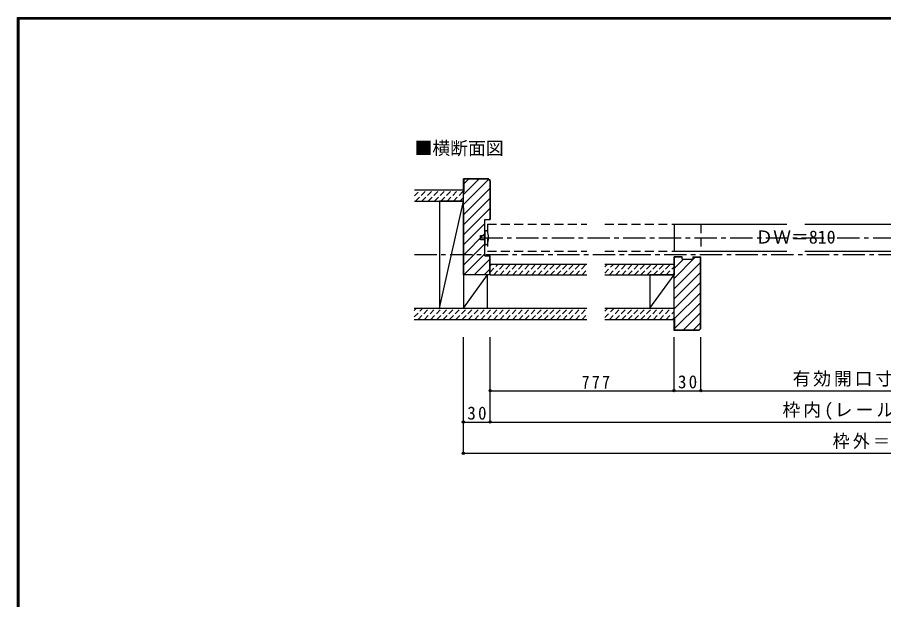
# Model space of a CAD drawing. Units: millimetres at full size, sheet at 1:5. Extents: x -973 to 977, y -718 to 696.
# Drawn here: x -973 to -2, y 44 to 696 of the extents above; entities that cross this region are included whole.
import ezdxf
from ezdxf.enums import TextEntityAlignment as Align

# ---------------------------------------------------------------- set-up
doc = ezdxf.new("R2010")
doc.units = ezdxf.units.MM
doc.header["$LTSCALE"] = 5
doc.header["$PDMODE"] = 32
doc.header["$PDSIZE"] = 2.5
for name, pattern in [('CHAIN1', [8, 5, -1, 1, -1]), ('DASHED1', [1.8, 1.2, -0.6]), ('DASHED2', [3, 2, -1])]:
    doc.linetypes.add(name, pattern=pattern)
for name, color, linetype in [('0-1_通り芯', 4, 'CHAIN1'), ('0-2_柱', 7, 'Continuous'), ('0-3_仕上げ', 2, 'Continuous'), ('0-4_枠', 3, 'Continuous'), ('0-6_扉', 2, 'Continuous'), ('0-7_金物', 7, 'Continuous'), ('0-A_文字', 3, 'Continuous'), ('0-B_寸法', 7, 'Continuous'), ('0-C_ハッチ', 4, 'DASHED1'), ('F-1_枠', 6, 'Continuous')]:
    doc.layers.add(name, color=color, linetype=linetype)
doc.styles.add('ＭＳ ゴシック', font='')
doc.styles.get('ＭＳ ゴシック').set_extended_font_data('MS Gothic')

msp = doc.modelspace()

# ---------------------------------------------------------------- linework, layer by layer
at = {"layer": '0-1_通り芯'}
msp.add_line((-528.39, 430), (531.71, 430), dxfattribs=at)
at = {"layer": '0-2_柱'}
for p, q in [((-473.404, 490), (-500.404, 490)), ((-500.404, 490), (-500.404, 370)), ((-473.404, 482.5), (-473.404, 370)), ((-446.404, 407.5), (-473.404, 407.5)), ((-446.404, 370), (-446.404, 407.5)), ((-264.375, 407.5), (-264.375, 370)), ((-264.375, 370), (-237.375, 370))]:
    msp.add_line(p, q, dxfattribs=at)
for points in [[(-237.375, 377.5), (-237.375, 407.5), (-264.375, 407.5)], [(-500.404, 370), (-473.404, 370), (-446.404, 370)]]:
    msp.add_lwpolyline(points, dxfattribs=at)
at = {"layer": '0-3_仕上げ'}
for p, q in [((-528.39, 502.5), (-473.404, 502.5)), ((-473.404, 490), (-473.404, 502.5)), ((-528.39, 490), (-473.404, 490)), ((-443.404, 419.5), (-334.96, 419.5)), ((-314.96, 419.5), (-237.375, 419.5)), ((-237.375, 419.5), (-237.375, 407.5)), ((-443.404, 407.5), (-334.96, 407.5)), ((-314.96, 407.5), (-237.375, 407.5)), ((-528.475, 370), (-334.96, 370)), ((-314.96, 370), (-237.375, 370)), ((-237.375, 357.5), (-237.375, 370)), ((-528.495, 357.5), (-334.96, 357.5)), ((-314.96, 357.5), (-237.375, 357.5))]:
    msp.add_line(p, q, dxfattribs=at)
at = {"layer": '0-4_枠'}
for p, q in [((-445.525, 515), (-473.404, 515)), ((-473.404, 407.5), (-473.404, 515)), ((-443.404, 512.879), (-445.525, 515)), ((-472.904, 514.5), (-472.904, 500)), ((-443.904, 512.672), (-443.904, 469.5)), ((-443.404, 512.879), (-443.404, 469.5)), ((-473.404, 500), (-472.904, 500)), ((-449.404, 469.5), (-443.404, 469.5)), ((-449.404, 428.5), (-449.404, 469.5)), ((-449.404, 428.5), (-443.404, 428.5)), ((-443.904, 407.5), (-443.904, 428.5)), ((-443.404, 407.5), (-443.404, 428.5)), ((-228.375, 427.5), (-237.375, 427.5)), ((-237.375, 345), (-237.375, 427.5)), ((-228.375, 425), (-228.375, 427.5)), ((-216.375, 427.5), (-216.375, 425)), ((-216.375, 427.5), (-207.375, 427.5)), ((-207.375, 347.121), (-207.375, 427.5)), ((-472.904, 422.5), (-473.404, 422.5)), ((-472.904, 407.5), (-472.904, 422.5)), ((-228.375, 427), (-236.875, 427)), ((-236.875, 412.5), (-236.875, 427)), ((-228.375, 425), (-216.375, 425)), ((-216.375, 427), (-207.875, 427)), ((-207.875, 347.328), (-207.875, 427)), ((-237.375, 412.5), (-236.875, 412.5)), ((-443.404, 407.5), (-473.404, 407.5)), ((-237.375, 360), (-236.875, 360)), ((-236.875, 360), (-236.875, 345.5))]:
    msp.add_line(p, q, dxfattribs=at)
for points in [[(-443.904, 512.672), (-445.732, 514.5), (-472.904, 514.5)], [(-207.375, 347.121), (-209.497, 345), (-237.375, 345)], [(-207.875, 347.328), (-209.704, 345.5), (-236.875, 345.5)]]:
    msp.add_lwpolyline(points, dxfattribs=at)
at = {"layer": '0-6_扉', "linetype": 'DASHED2'}
for p, q in [((-446.404, 464), (-446.404, 434)), ((-446.404, 464), (-334.96, 464)), ((-314.96, 464), (-207.375, 464)), ((-207.375, 464), (-207.375, 434)), ((-446.404, 434), (-334.96, 434)), ((-314.96, 434), (-207.375, 434))]:
    msp.add_line(p, q, dxfattribs=at)
at = {"layer": '0-6_扉', "color": 6}
for p, q in [((-237.375, 464), (-237.375, 434)), ((-237.375, 464), (-110.96, 464)), ((-90.96, 464), (96.207, 464)), ((-237.375, 434), (-110.96, 434)), ((-90.96, 434), (96.207, 434))]:
    msp.add_line(p, q, dxfattribs=at)
at = {"layer": '0-7_金物'}
for p, q in [((-449.404, 456.5), (-449.404, 441.5)), ((-446.404, 456.5), (-449.404, 456.5)), ((-454.404, 451.5), (-449.404, 451.5)), ((-454.404, 446.5), (-454.404, 451.5)), ((-449.404, 446.5), (-454.404, 446.5)), ((-449.404, 441.5), (-446.404, 441.5))]:
    msp.add_line(p, q, dxfattribs=at)
msp.add_arc((-474.029, 449), 28.625, 344.81071, 15.18929, dxfattribs=at)
at = {"layer": '0-B_寸法'}
for p, q in [((-500.404, 370), (-473.404, 490)), ((-473.404, 370), (-446.404, 407.5)), ((-264.375, 370), (-237.375, 407.5))]:
    msp.add_line(p, q, dxfattribs=at)
at = {"layer": '0-B_寸法', "color": 4, "linetype": 'CHAIN1'}
msp.add_line((-454.404, 449), (457.71, 449), dxfattribs=at)
at = {"layer": '0-B_寸法', "color": 4}
for p, q in [((-473.404, 207.5), (-473.404, 337.5)), ((-443.404, 242.5), (-443.404, 337.5)), ((-237.375, 277.5), (-237.375, 337.5)), ((-207.375, 277.5), (-207.375, 337.5)), ((-443.404, 277.5), (-237.375, 277.5)), ((-237.375, 277.5), (-207.375, 277.5)), ((-207.375, 277.5), (210.681, 277.5)), ((-473.404, 242.5), (-443.404, 242.5)), ((-443.404, 242.5), (446.71, 242.5)), ((-473.404, 207.5), (476.71, 207.5))]:
    msp.add_line(p, q, dxfattribs=at)
at = {"layer": '0-B_寸法'}
for p in [(-443.404, 277.5), (-237.375, 277.5), (-207.375, 277.5), (-473.404, 242.5), (-443.404, 242.5), (-473.404, 207.5)]:
    msp.add_point(p, dxfattribs=at)
at = {"layer": '0-C_ハッチ', "linetype": 'Continuous'}
for p, q in [((-456.29, 514.5), (-473.404, 497.386)), ((-445.354, 514.122), (-473.404, 486.072)), ((-467.604, 514.5), (-472.904, 509.2)), ((-443.904, 504.259), (-473.404, 474.759)), ((-443.904, 492.945), (-473.404, 463.445)), ((-443.904, 481.631), (-473.404, 452.131)), ((-443.904, 470.318), (-444.721, 469.5)), ((-449.404, 464.818), (-473.404, 440.818)), ((-449.404, 453.504), (-473.404, 429.504)), ((-449.404, 442.19), (-472.904, 418.69)), ((-449.404, 430.877), (-472.78, 407.5)), ((-443.904, 425.063), (-461.467, 407.5)), ((-213.527, 427), (-237.375, 403.152)), ((-207.875, 421.338), (-237.375, 391.838)), ((-236.154, 427), (-236.875, 426.279)), ((-226.841, 425), (-236.875, 414.965)), ((-443.904, 413.749), (-450.153, 407.5)), ((-207.875, 410.024), (-237.375, 380.524)), ((-207.875, 398.711), (-237.375, 369.211)), ((-207.875, 387.397), (-236.875, 358.397)), ((-207.875, 376.083), (-236.875, 347.083)), ((-207.875, 364.769), (-227.145, 345.5)), ((-207.875, 353.456), (-215.831, 345.5))]:
    msp.add_line(p, q, dxfattribs=at)
at = {"layer": '0-C_ハッチ'}
for p, q in [((-528.295, 495.74), (-521.535, 502.5)), ((-526.964, 490), (-514.464, 502.5)), ((-519.893, 490), (-507.393, 502.5)), ((-512.822, 490), (-500.322, 502.5)), ((-505.751, 490), (-493.251, 502.5)), ((-498.679, 490), (-486.179, 502.5)), ((-491.608, 490), (-479.108, 502.5)), ((-484.537, 490), (-473.404, 501.134)), ((-477.466, 490), (-473.404, 494.062)), ((-443.404, 417.568), (-441.471, 419.5)), ((-443.404, 410.497), (-434.4, 419.5)), ((-439.329, 407.5), (-427.329, 419.5)), ((-432.258, 407.5), (-420.258, 419.5)), ((-425.187, 407.5), (-413.187, 419.5)), ((-418.116, 407.5), (-406.116, 419.5)), ((-411.045, 407.5), (-399.045, 419.5)), ((-403.974, 407.5), (-391.974, 419.5)), ((-396.903, 407.5), (-384.903, 419.5)), ((-389.832, 407.5), (-377.832, 419.5)), ((-382.761, 407.5), (-370.761, 419.5)), ((-375.69, 407.5), (-363.69, 419.5)), ((-368.619, 407.5), (-356.619, 419.5)), ((-361.547, 407.5), (-349.547, 419.5)), ((-354.476, 407.5), (-342.476, 419.5)), ((-347.405, 407.5), (-335.405, 419.5)), ((-314.96, 416.502), (-311.962, 419.5)), ((-314.96, 409.431), (-304.891, 419.5)), ((-309.82, 407.5), (-297.82, 419.5)), ((-302.749, 407.5), (-290.749, 419.5)), ((-295.678, 407.5), (-283.678, 419.5)), ((-288.607, 407.5), (-276.607, 419.5)), ((-281.536, 407.5), (-269.536, 419.5)), ((-274.465, 407.5), (-262.465, 419.5)), ((-267.393, 407.5), (-255.393, 419.5)), ((-260.322, 407.5), (-248.322, 419.5)), ((-253.251, 407.5), (-241.251, 419.5)), ((-340.334, 407.5), (-334.96, 412.874)), ((-246.18, 407.5), (-237.375, 416.305)), ((-239.109, 407.5), (-237.375, 409.234)), ((-528.491, 360.336), (-518.827, 370)), ((-528.479, 367.418), (-525.898, 370)), ((-524.256, 357.5), (-511.756, 370)), ((-517.185, 357.5), (-504.685, 370)), ((-510.113, 357.5), (-497.613, 370)), ((-503.042, 357.5), (-490.542, 370)), ((-495.971, 357.5), (-483.471, 370)), ((-488.9, 357.5), (-476.4, 370)), ((-481.829, 357.5), (-469.329, 370)), ((-474.758, 357.5), (-462.258, 370)), ((-467.687, 357.5), (-455.187, 370)), ((-460.616, 357.5), (-448.116, 370)), ((-453.545, 357.5), (-441.045, 370)), ((-446.474, 357.5), (-433.974, 370)), ((-439.403, 357.5), (-426.903, 370)), ((-432.332, 357.5), (-419.832, 370)), ((-425.261, 357.5), (-412.761, 370)), ((-418.19, 357.5), (-405.69, 370)), ((-411.119, 357.5), (-398.619, 370)), ((-404.047, 357.5), (-391.547, 370)), ((-396.976, 357.5), (-384.476, 370)), ((-389.905, 357.5), (-377.405, 370)), ((-382.834, 357.5), (-370.334, 370)), ((-375.763, 357.5), (-363.263, 370)), ((-368.692, 357.5), (-356.192, 370)), ((-361.621, 357.5), (-349.121, 370)), ((-354.55, 357.5), (-342.05, 370)), ((-347.479, 357.5), (-334.979, 370)), ((-314.96, 366.575), (-312.036, 369.5)), ((-314.96, 359.504), (-304.965, 369.5)), ((-309.893, 357.5), (-297.893, 369.5)), ((-302.822, 357.5), (-290.822, 369.5)), ((-295.751, 357.5), (-283.251, 370)), ((-288.68, 357.5), (-276.18, 370)), ((-281.609, 357.5), (-269.109, 370)), ((-274.538, 357.5), (-262.038, 370)), ((-267.467, 357.5), (-254.967, 370)), ((-260.396, 357.5), (-247.896, 370)), ((-253.325, 357.5), (-240.825, 370)), ((-340.408, 357.5), (-334.96, 362.948)), ((-246.254, 357.5), (-237.375, 366.378)), ((-239.183, 357.5), (-237.375, 359.307))]:
    msp.add_line(p, q, dxfattribs=at)
at = {"layer": 'F-1_枠'}
for p, q in [((-973.347, 695.833), (-973.347, -700.833)), ((-973.347, 695.833), (976.653, 695.833)), ((-973.347, 695), (976.653, 695)), ((-973.347, 694.167), (976.653, 694.167)), ((-972.514, 695.833), (-972.514, -700.833)), ((-971.68, 695.833), (-971.68, -700.833))]:
    msp.add_line(p, q, dxfattribs=at)

# ---------------------------------------------------------------- texts
at = {"layer": '0-A_文字', "color": 7, "style": 'ＭＳ ゴシック'}
msp.add_text('■横断面図', height=14.66, dxfattribs=at).set_placement((-528.249, 537.5), align=Align.BOTTOM_LEFT)
at = {"layer": '0-B_寸法', "style": 'ＭＳ ゴシック'}
msp.add_text('ＤＷ＝810', height=14.66, dxfattribs=at).set_placement((-146.271, 438), align=Align.BOTTOM_LEFT)
at = {"layer": '0-B_寸法', "char_height": 14.66, "attachment_point": 7, "style": 'ＭＳ ゴシック'}
for s, insert in [('\\T1.27;\\W0.9;777', (-340.924, 280)), ('\\T1.27;\\W0.95;30', (-233, 280)), ('\\T1.16;有効開口寸法＝1,560', (-104.597, 280)), ('\\T1.17;枠内(レール長)＝3,174', (-115.847, 245)), ('\\T1.27;\\W0.95;30', (-469.029, 245)), ('\\T1.19;\\W0.95;枠外＝3,234', (-59.597, 210))]:
    msp.add_mtext(s, dxfattribs=dict(at, insert=insert))

doc.saveas('drawing.dxf')
